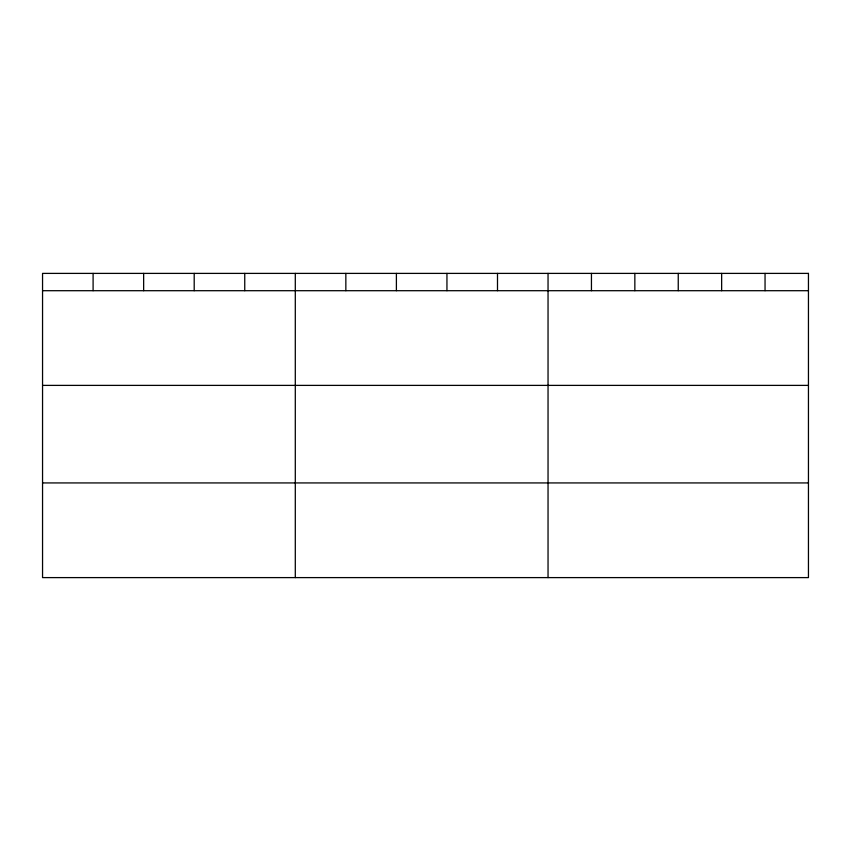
<?xml version="1.0" encoding="UTF-8"?>
<svg xmlns="http://www.w3.org/2000/svg" width="851" height="851" viewBox="0 0 851 851"><rect width="100%" height="100%" fill="white"/><g stroke="black" fill="none" stroke-linecap="round" stroke-linejoin="round"><path stroke-width="1.28" d="M42.55 290.702L808.45 290.702M42.55 385.386L808.45 385.386M42.55 482.932L808.45 482.932M765.049 273.394L765.049 290.702M721.648 273.394L721.648 290.702M678.247 273.394L678.247 290.702M634.846 273.394L634.846 290.702M591.445 273.394L591.445 290.702M548.044 273.394L548.044 577.606M497.495 273.394L497.495 290.702M446.945 273.394L446.945 290.702M396.396 273.394L396.396 290.702M345.846 273.394L345.846 290.702M295.297 273.394L295.297 577.606M244.748 273.394L244.748 290.702M194.198 273.394L194.198 290.702M143.649 273.394L143.649 290.702M93.099 273.394L93.099 290.702M808.45 273.394L42.55 273.394L42.55 577.606L808.45 577.606L808.45 273.394"/></g></svg>
